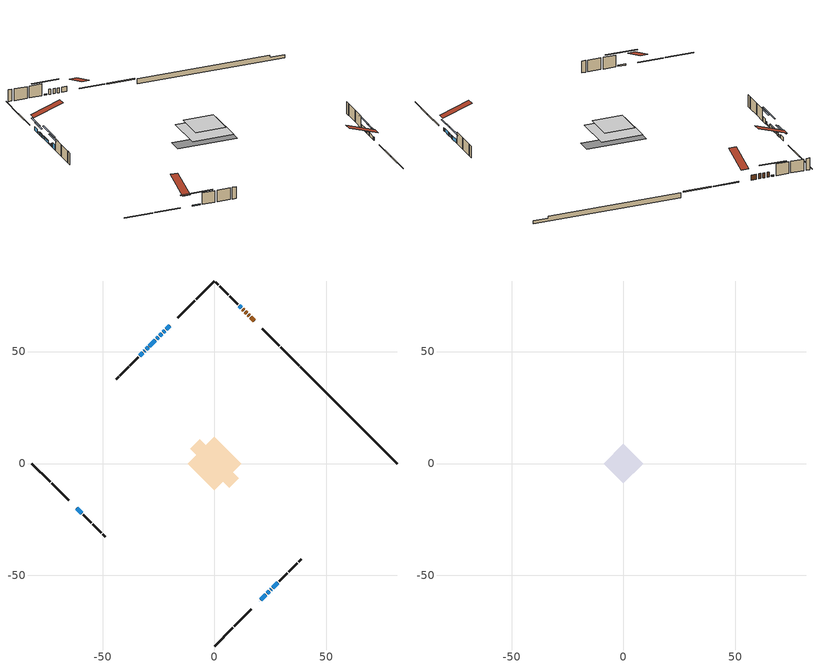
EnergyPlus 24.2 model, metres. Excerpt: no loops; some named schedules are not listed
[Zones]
conditioned space
 floor adiabatic (AdiabaticFloorConstruction): -12.01,0 0,12.01 12.01,0 0,-12.01 z3.05
 floor foundation (Slab1 construction): -10.78,6.59 -6.59,10.78 10.78,-6.59 6.59,-10.78 z-1.52
 wall outside (RimJoist1 construction): 0,-81.51 8.24,-73.27 / -81.51,0 -73.27,-8.24 / 0,81.51 -8.24,73.27 / 37.75,43.76 29.5,52.01 z0.61:0.91
 wall outside (RimJoist2 construction): 8.9,-72.61 16.34,-65.17 / -72.61,-8.9 -65.17,-16.34 / -8.9,72.61 -16.34,65.17 / 28.85,52.66 21.41,60.1 z0.61:0.91
 wall outside (AdiabaticWallConstruction 1): 17.84,63.67 16.25,65.26 / 15.6,65.91 15.02,66.49 / 14.37,67.14 13.79,67.72 / 13.14,68.37 12.56,68.95 z0.61:2.64
 wall outside (AdiabaticWallConstruction): 19.91,-61.6 20.07,-61.44 / 25.19,-56.32 25.45,-56.06 / -31.1,50.41 -31.4,50.11 z0.61:1.83; -19.91,61.6 -21.6,59.91 z0.61:2.08; -22.25,59.26 -22.94,58.57 z0.61:1.47; -23.59,57.92 -24.42,57.09 z0.61:1.78; -25.07,56.44 -25.9,55.61 z0.61:1.68; -26.56,54.95 -29.03,52.48 z0.61:1.81; 20.72,-60.79 22.95,-58.56 z0.61:1.96; 23.6,-57.91 24.54,-56.97 z0.61:1.63; -61.6,-19.91 -59.34,-22.17 / 11.91,69.6 11.15,70.36 / -29.69,51.82 -30.45,51.06 z0.61:1.07; 26.1,-55.41 28.26,-53.25 z0.61:2.13; -32.05,49.46 -33.46,48.05 z0.61:2.59
 wall outside (Wall1 construction): 28.92,-52.59 32.55,-48.96 / -58.68,-22.83 -55.05,-26.47 / -34.11,47.4 -37.75,43.76 / 10.5,71.02 6.86,74.65 z0.61:5.49
 wall outside (Wall2 construction): 33.21,-48.3 37.02,-44.49 / -54.39,-27.12 -50.58,-30.93 / -38.41,43.1 -42.22,39.3 / 6.2,75.31 2.39,79.12 z0.61:5.49
 wall outside (Wall3 construction): 37.68,-43.83 38.75,-42.76 / -49.92,-31.59 -48.84,-32.67 / -42.87,38.64 -43.95,37.56 / 1.74,79.78 0.66,80.85 z0.61:5.49
 wall foundation (FoundationWall1 construction): 38.41,43.11,-1.52 38.41,43.11,0.61 77.2,4.31,0.61 77.2,4.31,-0.33 81.51,0,-0.33 81.51,0,-1.52
 window (WindowConstruction 9): 19.91,-61.6 20.07,-61.45 z0.61:1.83
 window (WindowConstruction 2): -19.91,61.6 -21.6,59.92 z0.61:2.08
 window (WindowConstruction 3): -22.25,59.26 -22.94,58.58 z0.61:1.47
 window (WindowConstruction 4): -23.59,57.92 -24.42,57.09 z0.61:1.78
 window (WindowConstruction 5): -25.08,56.44 -25.9,55.61 z0.61:1.68
 window (WindowConstruction 6): -26.56,54.95 -29.03,52.48 z0.61:1.8
 window (WindowConstruction 7): 20.72,-60.79 22.95,-58.57 z0.61:1.96
 window (WindowConstruction 8): 23.6,-57.91 24.54,-56.97 z0.61:1.62
 window (WindowConstruction 12): -61.6,-19.91 -59.34,-22.17 z0.61:1.07
 window (WindowConstruction 13): 11.91,69.6 11.15,70.36 z0.61:1.07
 window (WindowConstruction 14): -29.69,51.82 -30.45,51.07 z0.61:1.07
 window (WindowConstruction 10): 25.19,-56.32 25.45,-56.06 z0.61:1.83
 window (WindowConstruction 11): -31.1,50.41 -31.4,50.11 z0.61:1.83
 window (WindowConstruction): 26.1,-55.41 28.26,-53.25 z0.61:2.13
 window (WindowConstruction 1): -32.05,49.46 -33.46,48.06 z0.61:2.59
 door (Door): 17.84,63.67 16.25,65.26 z0.61:2.64
 door (Door 1): 15.6,65.92 15.02,66.49 z0.61:2.64
 door (Door 2): 14.37,67.15 13.79,67.72 z0.61:2.64
 door (Door 3): 13.14,68.37 12.56,68.95 z0.61:2.64
 ceiling adiabatic (AdiabaticFloorConstruction): 0,-12.01 12.01,0 0,12.01 -12.01,0 z3.05
attic - vented
 floor to conditioned space (Floor1 construction Reversed): -8.8,0 0,8.8 8.8,0 0,-8.8 z5.49
 roof outside (Roof1 construction): 19.25,-62.26,5.49 10.68,-53.69,9.53 8.42,-55.95,9.53 16.99,-64.52,5.49; -62.26,-19.25,5.49 -53.69,-10.68,9.53 -55.95,-8.42,9.53 -64.52,-16.99,5.49; -19.25,62.26,5.49 -10.68,53.69,9.53 -8.42,55.95,9.53 -16.99,64.52,5.49; 18.5,63.01,5.49 9.93,54.45,9.53 12.19,52.19,9.53 20.75,60.76,5.49
shading: -23.46,58.05 -18.04,63.47 -18.33,63.76 -23.75,58.34 z4.72; -24.8,56.71 -20.39,61.12 -20.68,61.42 -25.09,57 z4.11; -24.56,56.95 -23.45,58.06 -23.74,58.35 -24.85,57.24 z1.98; -26.04,55.47 -24.93,56.58 -25.22,56.87 -26.33,55.76 z1.88; -29.18,52.34 -26.42,55.1 -26.71,55.39 -29.47,52.63 z2.01; 24.81,-56.7 18.86,-62.66 19.15,-62.95 25.1,-56.99 z4.6; 24.68,-56.83 23.46,-58.05 23.75,-58.34 24.97,-57.12 z1.83; -55.75,-25.76 -65.2,-16.32 -65.49,-16.61 -56.04,-26.06 z6.15; 7.56,73.95 15.5,66.01 15.79,66.3 7.85,74.24 z6.15; -34.04,47.47 -26.1,55.41 -26.39,55.7 -34.33,47.76 z6.15; 30.13,-51.39 24.24,-57.27 24.53,-57.56 30.42,-51.68 z4.77; -35.32,46.19 -30.19,51.32 -30.48,51.61 -35.61,46.48 z5.23
[Building]
Building 1: Terrain=Suburbs
[Site:Location]
Erieau AUT_ON: Latitude {deg}=42.25; Longitude {deg}=-81.9; Time Zone {hr}=-5; Elevation {m}=178; Keep Site Location Information=Yes
[Site:GroundTemperature:Shallow]
5.2292, 3.30147, 3.1471, 4.0619, 7.73432, 11.3896, 14.5586, 16.5661, 16.7366, 15.1039, 12.0157, 8.47254
[Site:WaterMainsTemperature]
Calculation Method=Schedule; Temperature Schedule=mains temperature schedule
[Material] Roughness=Rough; Thermal Absorptance=0.9
Name | Thickness {m} | Conductivity {W/m-K} | Density {kg/m3} | Specific Heat {J/kg-K} | Solar Absorptance | Visible Absorptance
asphalt or fiberglass shingles | 0.00635 | 0.162714 | 1121.4 | 1465.45 | 0.4 | 0.4
ceiling loosefill ins | 0.169333 | 0.0480833 | 16.02 | 1046.75 | 0.7 | 0.7
ceiling stud and cavity | 0.1397 | 0.177091 | 65.682 | 1177.47 | 0.7 | 0.7
concrete 4.0 in. | 0.1016 | 1.803125 | 2242.8 | 837.4 | 0.7 | 0.7
concrete 8.0 in. | 0.2032 | 1.803125 | 2242.8 | 837.4 | 0.7 | 0.7
door material | 0.04445 | 0.053851 | 512.64 | 1214.23 | 0.7 | 0.7
door material 1 | 0.04445 | 0.188738 | 512.64 | 1214.23 | 0.7 | 0.7
door material 2 | 0.04445 | 0.0639163 | 512.64 | 1214.23 | 0.7 | 0.7
exterior vertical ins | 0.0192019 | 0.029427 | 32.04 | 1214.23 | 0.7 | 0.7
floor covering | 0.0127 | 0.0433444 | 54.468 | 1339.84 | 0.6 | 0.6
floor rigid ins; wall rigid ins 1 | 0.512978 | 0.029427 | 32.04 | 1214.23 | 0.7 | 0.7
floor stud and cavity | 0.1397 | 1.75129 | 37.0049 | 1207.88 | 0.7 | 0.7
furniture material conditioned space 1 | 0.1524 | 0.115458 | 640.8 | 1214.23 | 0.6 | 0.6
gypsum board | 0.0127 | 0.160291 | 801 | 837.4 | 0.6 | 0.6
gypsum board 1 | 0.0127 | 0.160291 | 801 | 837.4 | 0.7 | 0.7
osb sheathing 0.5 in. | 0.0127 | 0.115458 | 512.64 | 1214.23 | 0.7 | 0.7
osb sheathing 0.75 in. | 0.01905 | 0.115458 | 512.64 | 1214.23 | 0.7 | 0.7
osb sheathing 2.0 in. | 0.0508 | 0.115458 | 512.64 | 1214.23 | 0.7 | 0.7
rim joist rigid ins; wall rigid ins | 0.051816 | 0.029427 | 32.04 | 1214.23 | 0.7 | 0.7
rim joist stud and cavity | 0.0508 | 0.0451784 | 125.044 | 1163.47 | 0.6 | 0.6
rim joist stud and cavity 1 | 0.0508 | 0.0395433 | 125.044 | 1163.47 | 0.6 | 0.6
wall stud and cavity | 0.1397 | 0.152575 | 139.0536 | 1170.24 | 0.7 | 0.7
wall stud and cavity 1 | 0.1397 | 0.153164 | 139.0536 | 1170.24 | 0.7 | 0.7
wall stud and cavity 2 | 0.1397 | 0.326506 | 139.0536 | 1170.24 | 0.7 | 0.7
wall stud and cavity 3 | 0.0889 | 0.380278 | 52.3479 | 1209.89 | 0.7 | 0.7
wall stud and cavity 4 | 0.0889 | 0.391764 | 83.0341 | 1211.67 | 0.7 | 0.7
wood siding | 0.0254 | 0.102417 | 544.68 | 1172.36 | 0.4 | 0.4
wood siding 1; wood siding 2; wood siding 3 | 0.0254 | 0.102417 | 544.68 | 1172.36 | 0.7 | 0.7
[WindowMaterial:SimpleGlazingSystem]
Name | U-Factor {W/m2-K} | Solar Heat Gain Coefficient
WindowMaterial | 2.319463 | 0.53
WindowMaterial 1 | 3.03319 | 0.61
WindowMaterial 10 | 2.628914 | 0.47
WindowMaterial 11 | 3.10246 | 0.6
WindowMaterial 12 | 3.10814 | 0.47
WindowMaterial 2 | 2.13322 | 0.61
WindowMaterial 3 | 2.35523 | 0.52
WindowMaterial 4 | 2.26155 | 0.56
WindowMaterial 5 | 2.27858 | 0.55
WindowMaterial 6 | 2.25814 | 0.56
WindowMaterial 7 | 2.32571 | 0.53
WindowMaterial 8 | 2.26893 | 0.55
WindowMaterial 9 | 2.77768 | 0.32
[Construction]
AdiabaticFloorConstruction: floor stud and cavity, floor rigid ins, osb sheathing 0.75 in., floor covering
AdiabaticWallConstruction: wood siding 2, wall rigid ins 1, wall stud and cavity 3, gypsum board
AdiabaticWallConstruction 1: wood siding 3, wall rigid ins 1, wall stud and cavity 3, gypsum board
Door: door material
Door 1; Door 2: door material 1
Door 3: door material 2
Floor1 construction Reversed: gypsum board, ceiling stud and cavity, ceiling loosefill ins
FoundationWall1 construction: concrete 8.0 in., gypsum board 1
furniture construction conditioned space 1: furniture material conditioned space 1
PartitionWallConstruction: gypsum board, wall stud and cavity 4, gypsum board
RimJoist1 construction: wood siding 1, osb sheathing 2.0 in., rim joist stud and cavity
RimJoist2 construction: wood siding 1, rim joist rigid ins, osb sheathing 2.0 in., rim joist stud and cavity 1
Roof1 construction: asphalt or fiberglass shingles
Slab1 construction: concrete 4.0 in.
Wall1 construction: wood siding, wall rigid ins, osb sheathing 0.5 in., wall stud and cavity, gypsum board
Wall2 construction: wood siding, wall rigid ins, osb sheathing 0.5 in., wall stud and cavity 1, gypsum board
Wall3 construction: wood siding, wall rigid ins, osb sheathing 0.5 in., wall stud and cavity 2, gypsum board
WindowConstruction: WindowMaterial
WindowConstruction 1: WindowMaterial 1
WindowConstruction 10: WindowMaterial 10
WindowConstruction 11: WindowMaterial 11
WindowConstruction 12; WindowConstruction 13; WindowConstruction 14: WindowMaterial 12
WindowConstruction 2: WindowMaterial 2
WindowConstruction 3: WindowMaterial 3
WindowConstruction 4: WindowMaterial 4
WindowConstruction 5: WindowMaterial 5
WindowConstruction 6: WindowMaterial 6
WindowConstruction 7: WindowMaterial 7
WindowConstruction 8: WindowMaterial 8
WindowConstruction 9: WindowMaterial 9
[Zone] Multiplier=1; Part of Total Floor Area=Yes
Name | Volume {m3}
attic - vented | 101.489
conditioned space | 1101.3
[Space]
Name | Zone | Volume {m3}
attic - vented 1 | attic - vented | 101.489
conditioned space 1 | conditioned space | 1101.3
[ZoneInfiltration:EffectiveLeakageArea]
infil attic - vented 1: Zone or Space=attic - vented 1; Schedule=Always On Discrete; Effective Air Leakage Area {cm2}=7429.44; Stack Coefficient=0.00028088; Wind Coefficient=1.13235e-05
[ZoneMixing]
whole house fan mix: Zone or Space=attic - vented; Schedule=Always On Continuous; Design Flow Rate Calculation Method=Flow/Zone; Design Flow Rate {m3/s}=0; Source Zone or Space=conditioned space
[SurfaceProperty:ExposedFoundationPerimeter]
Slab1: Exposed Perimeter Calculation Method=TotalExposedPerimeter; Total Exposed Perimeter {m}=60.961
[InternalMass] Zone or ZoneList=conditioned space; Space or SpaceList=conditioned space 1
Name | Construction | Surface Area {m2}
furniture mass conditioned space 1 | furniture construction conditioned space 1 | 173.52
partition wall mass | PartitionWallConstruction | 433.8
[Lights]
interior lighting: Zone or ZoneList or Space or SpaceList=conditioned space 1; Schedule=interior lighting schedule; Design Level Calculation Method=LightingLevel; Lighting Level {W}=343.2; Return Air Fraction=0; Fraction Radiant=0.6; Fraction Visible=0.2; Fraction Replaceable=1
[People]
occupants: Zone or ZoneList or Space or SpaceList=conditioned space 1; Number of People Schedule=occupants schedule; Number of People Calculation Method=People; Number of People=3; Fraction Radiant=0.314171; Sensible Heat Fraction=0.56303; Activity Level Schedule=occupants activity schedule; Carbon Dioxide Generation Rate {m3/s-W}=0; Enable ASHRAE 55 Comfort Warnings=No; Mean Radiant Temperature Calculation Type=EnclosureAveraged
[ElectricEquipment] Zone or ZoneList or Space or SpaceList=conditioned space 1; Design Level Calculation Method=EquipmentLevel
Name | Schedule | Design Level {W} | Fraction Latent | Fraction Radiant | Fraction Lost
clothes dryer | clothes dryer schedule | 140.772 | 0.015 | 0.081 | 0.85
clothes washer | clothes washer schedule | 32.1985 | 0.03 | 0.162 | 0.7
cooking range | cooking range schedule | 215.147 | 0.08 | 0.432 | 0.2
dishwasher | dishwasher schedule | 66.8632 | 0.3 | 0.18 | 0.4
fridge | fridge schedule | 72.9452 | 0 | 0.6 | 0
mech vent house fan | mech vent house fan schedule | 8.965 | 0 | 0 | 1
mech vent house fan cfis | mech vent house fan cfis schedule | 0 | 0 | 0 | 0
misc plug loads | misc plug loads schedule | 494.7 | 0.045 | 0.513 | 0.1
whole house fan | Always On Discrete | 0 | 0 | 0 | 1
[OtherEquipment] Zone or ZoneList or Space or SpaceList=conditioned space 1; Design Level Calculation Method=EquipmentLevel
Name | Fuel Type | Schedule | Design Level {W} | Fraction Latent | Fraction Radiant | Fraction Lost
clothes dryer 1 | Electricity | clothes dryer schedule | 0 | 0.015 | 0.081 | 0.85
cooking range 1 | Electricity | cooking range schedule | 0 | 0.08 | 0.432 | 0.2
general water use latent | None | general water use schedule | 62.594 | 1 | 0 | 0
general water use sensible | None | general water use schedule | -61.6891 | 0 | 0.6 | 0
mech vent house fan latent load | None | Always On Discrete | 0 | 1 | 0 | 0
mech vent house fan sensible load | None | Always On Discrete | 0 | 0 | 0 | 0
water heater energy adjustment1 | NaturalGas | Always On Discrete | 0.01 | 0 | 0 | 1
[ZoneInfiltration:DesignFlowRate] Zone or ZoneList or Space or SpaceList=conditioned space 1; Schedule=Always On Discrete; Design Flow Rate Calculation Method=Flow/Zone; Design Flow Rate {m3/s}=0
infil flow; natural vent flow; whole house fan flow
[Foundation:Kiva]
Foundation Kiva 1: Initial Indoor Air Temperature {C}=18; Wall Height Above Grade {m}=0.609996; Wall Depth Below Slab {m}=0.2032; Custom Block Material Name 1=exterior vertical ins; Custom Block Depth 1 {m}=2.13; Custom Block X Position 1 {m}=0.2159; Custom Block Z Position 1 {m}=0
[Foundation:Kiva:Settings]
Soil Conductivity {W/m-K}=0.849921; Soil Density {kg/m3}=1842.3; Soil Specific Heat {J/kg-K}=418.7; Ground Solar Absorptivity=0.9; Ground Thermal Absorptivity=0.9; Ground Surface Roughness {m}=0.03; Far-Field Width {m}=40; Deep-Ground Boundary Condition=ZeroFlux; Deep-Ground Depth {m}=40; Minimum Cell Dimension {m}=0.2; Maximum Cell Growth Coefficient=3; Simulation Timestep=Timestep
[Exterior:Lights]
exterior lighting: Schedule=exterior lighting schedule; Design Level {W}=75.6
[Schedule:Constant]
Name | Hourly Value
Always On Continuous; mech vent house fan schedule; mech vent house fan cfis schedule; Always On Discrete | 1
occupants activity schedule | 117.228
fridge schedule | 0
[Schedule:Week:Daily]
interior lighting schedule Week Rule - Jan1-Jan27: interior lighting schedule day, interior lighting schedule day, interior lighting schedule day, interior lighting schedule day, interior lighting schedule day, interior lighting schedule day, interior lighting schedule day, interior lighting schedule default day, interior lighting schedule default day, interior lighting schedule default day, interior lighting schedule default day, interior lighting schedule default day
interior lighting schedule Week Rule - Jan28-Feb3: interior lighting schedule day, interior lighting schedule day, interior lighting schedule day, interior lighting schedule day, interior lighting schedule day 1, interior lighting schedule day 1, interior lighting schedule day 1, interior lighting schedule default day, interior lighting schedule default day, interior lighting schedule default day, interior lighting schedule default day, interior lighting schedule default day
interior lighting schedule Week Rule - Feb4-Feb24: interior lighting schedule day 1, interior lighting schedule day 1, interior lighting schedule day 1, interior lighting schedule day 1, interior lighting schedule day 1, interior lighting schedule day 1, interior lighting schedule day 1, interior lighting schedule default day, interior lighting schedule default day, interior lighting schedule default day, interior lighting schedule default day, interior lighting schedule default day
interior lighting schedule Week Rule - Feb25-Mar3: interior lighting schedule day 1, interior lighting schedule day 1, interior lighting schedule day 1, interior lighting schedule day 1, interior lighting schedule day 2, interior lighting schedule day 2, interior lighting schedule day 2, interior lighting schedule default day, interior lighting schedule default day, interior lighting schedule default day, interior lighting schedule default day, interior lighting schedule default day
interior lighting schedule Week Rule - Mar4-Mar31: interior lighting schedule day 2, interior lighting schedule day 2, interior lighting schedule day 2, interior lighting schedule day 2, interior lighting schedule day 2, interior lighting schedule day 2, interior lighting schedule day 2, interior lighting schedule default day, interior lighting schedule default day, interior lighting schedule default day, interior lighting schedule default day, interior lighting schedule default day
interior lighting schedule Week Rule - Apr1-Apr28: interior lighting schedule day 3, interior lighting schedule day 3, interior lighting schedule day 3, interior lighting schedule day 3, interior lighting schedule day 3, interior lighting schedule day 3, interior lighting schedule day 3, interior lighting schedule default day, interior lighting schedule default day, interior lighting schedule default day, interior lighting schedule default day, interior lighting schedule default day
interior lighting schedule Week Rule - Apr29-May5: interior lighting schedule day 3, interior lighting schedule day 3, interior lighting schedule day 4, interior lighting schedule day 4, interior lighting schedule day 4, interior lighting schedule day 4, interior lighting schedule day 4, interior lighting schedule default day, interior lighting schedule default day, interior lighting schedule default day, interior lighting schedule default day, interior lighting schedule default day
interior lighting schedule Week Rule - May6-May26: interior lighting schedule day 4, interior lighting schedule day 4, interior lighting schedule day 4, interior lighting schedule day 4, interior lighting schedule day 4, interior lighting schedule day 4, interior lighting schedule day 4, interior lighting schedule default day, interior lighting schedule default day, interior lighting schedule default day, interior lighting schedule default day, interior lighting schedule default day
interior lighting schedule Week Rule - May27-Jun2: interior lighting schedule day 4, interior lighting schedule day 4, interior lighting schedule day 4, interior lighting schedule day 4, interior lighting schedule day 4, interior lighting schedule day 5, interior lighting schedule day 5, interior lighting schedule default day, interior lighting schedule default day, interior lighting schedule default day, interior lighting schedule default day, interior lighting schedule default day
interior lighting schedule Week Rule - Jun3-Jun30: interior lighting schedule day 5, interior lighting schedule day 5, interior lighting schedule day 5, interior lighting schedule day 5, interior lighting schedule day 5, interior lighting schedule day 5, interior lighting schedule day 5, interior lighting schedule default day, interior lighting schedule default day, interior lighting schedule default day, interior lighting schedule default day, interior lighting schedule default day
interior lighting schedule Week Rule - Jul1-Jul28: interior lighting schedule day 6, interior lighting schedule day 6, interior lighting schedule day 6, interior lighting schedule day 6, interior lighting schedule day 6, interior lighting schedule day 6, interior lighting schedule day 6, interior lighting schedule default day, interior lighting schedule default day, interior lighting schedule default day, interior lighting schedule default day, interior lighting schedule default day
interior lighting schedule Week Rule - Jul29-Aug4: interior lighting schedule day 6, interior lighting schedule day 6, interior lighting schedule day 6, interior lighting schedule day 7, interior lighting schedule day 7, interior lighting schedule day 7, interior lighting schedule day 7, interior lighting schedule default day, interior lighting schedule default day, interior lighting schedule default day, interior lighting schedule default day, interior lighting schedule default day
interior lighting schedule Week Rule - Aug5-Aug25: interior lighting schedule day 7, interior lighting schedule day 7, interior lighting schedule day 7, interior lighting schedule day 7, interior lighting schedule day 7, interior lighting schedule day 7, interior lighting schedule day 7, interior lighting schedule default day, interior lighting schedule default day, interior lighting schedule default day, interior lighting schedule default day, interior lighting schedule default day
interior lighting schedule Week Rule - Aug26-Sep1: interior lighting schedule day 7, interior lighting schedule day 7, interior lighting schedule day 7, interior lighting schedule day 7, interior lighting schedule day 7, interior lighting schedule day 7, interior lighting schedule day 8, interior lighting schedule default day, interior lighting schedule default day, interior lighting schedule default day, interior lighting schedule default day, interior lighting schedule default day
interior lighting schedule Week Rule - Sep2-Sep29: interior lighting schedule day 8, interior lighting schedule day 8, interior lighting schedule day 8, interior lighting schedule day 8, interior lighting schedule day 8, interior lighting schedule day 8, interior lighting schedule day 8, interior lighting schedule default day, interior lighting schedule default day, interior lighting schedule default day, interior lighting schedule default day, interior lighting schedule default day
interior lighting schedule Week Rule - Sep30-Oct6: interior lighting schedule day 8, interior lighting schedule day 9, interior lighting schedule day 9, interior lighting schedule day 9, interior lighting schedule day 9, interior lighting schedule day 9, interior lighting schedule day 9, interior lighting schedule default day, interior lighting schedule default day, interior lighting schedule default day, interior lighting schedule default day, interior lighting schedule default day
interior lighting schedule Week Rule - Oct7-Oct27: interior lighting schedule day 9, interior lighting schedule day 9, interior lighting schedule day 9, interior lighting schedule day 9, interior lighting schedule day 9, interior lighting schedule day 9, interior lighting schedule day 9, interior lighting schedule default day, interior lighting schedule default day, interior lighting schedule default day, interior lighting schedule default day, interior lighting schedule default day
interior lighting schedule Week Rule - Oct28-Nov3: interior lighting schedule day 9, interior lighting schedule day 9, interior lighting schedule day 9, interior lighting schedule day 9, interior lighting schedule day 10, interior lighting schedule day 10, interior lighting schedule day 10, interior lighting schedule default day, interior lighting schedule default day, interior lighting schedule default day, interior lighting schedule default day, interior lighting schedule default day
interior lighting schedule Week Rule - Nov4-Nov24: interior lighting schedule day 10, interior lighting schedule day 10, interior lighting schedule day 10, interior lighting schedule day 10, interior lighting schedule day 10, interior lighting schedule day 10, interior lighting schedule day 10, interior lighting schedule default day, interior lighting schedule default day, interior lighting schedule default day, interior lighting schedule default day, interior lighting schedule default day
interior lighting schedule Week Rule - Nov25-Dec1: interior lighting schedule day 10, interior lighting schedule day 10, interior lighting schedule day 10, interior lighting schedule day 10, interior lighting schedule day 10, interior lighting schedule day 10, interior lighting schedule day 11, interior lighting schedule default day, interior lighting schedule default day, interior lighting schedule default day, interior lighting schedule default day, interior lighting schedule default day
interior lighting schedule Week Rule - Dec2-Dec31: interior lighting schedule day 11, interior lighting schedule day 11, interior lighting schedule day 11, interior lighting schedule day 11, interior lighting schedule day 11, interior lighting schedule day 11, interior lighting schedule day 11, interior lighting schedule default day, interior lighting schedule default day, interior lighting schedule default day, interior lighting schedule default day, interior lighting schedule default day
occupants schedule Week Rule - Jan1-Dec31: occupants schedule day, occupants schedule day, occupants schedule day, occupants schedule day, occupants schedule day, occupants schedule day, occupants schedule day, occupants schedule default day, occupants schedule default day, occupants schedule default day, occupants schedule default day, occupants schedule default day
clothes dryer schedule Week Rule - Jan1-Dec31: clothes dryer schedule day, clothes dryer schedule day, clothes dryer schedule day, clothes dryer schedule day, clothes dryer schedule day, clothes dryer schedule day, clothes dryer schedule day, clothes dryer schedule default day, clothes dryer schedule default day, clothes dryer schedule default day, clothes dryer schedule default day, clothes dryer schedule default day
clothes washer schedule Week Rule - Jan1-Dec31: clothes washer schedule day, clothes washer schedule day, clothes washer schedule day, clothes washer schedule day, clothes washer schedule day, clothes washer schedule day, clothes washer schedule day, clothes washer schedule default day, clothes washer schedule default day, clothes washer schedule default day, clothes washer schedule default day, clothes washer schedule default day
cooking range schedule Week Rule - Jan1-Dec31: cooking range schedule day, cooking range schedule day, cooking range schedule day, cooking range schedule day, cooking range schedule day, cooking range schedule day, cooking range schedule day, cooking range schedule default day, cooking range schedule default day, cooking range schedule default day, cooking range schedule default day, cooking range schedule default day
dishwasher schedule Week Rule - Jan1-Dec31: dishwasher schedule day, dishwasher schedule day, dishwasher schedule day, dishwasher schedule day, dishwasher schedule day, dishwasher schedule day, dishwasher schedule day, dishwasher schedule default day, dishwasher schedule default day, dishwasher schedule default day, dishwasher schedule default day, dishwasher schedule default day
misc plug loads schedule Week Rule - Jan1-Dec31: misc plug loads schedule day, misc plug loads schedule day, misc plug loads schedule day, misc plug loads schedule day, misc plug loads schedule day, misc plug loads schedule day, misc plug loads schedule day, misc plug loads schedule default day, misc plug loads schedule default day, misc plug loads schedule default day, misc plug loads schedule default day, misc plug loads schedule default day
general water use schedule Week Rule - Jan1-Dec31: general water use schedule day, general water use schedule day, general water use schedule day, general water use schedule day, general water use schedule day, general water use schedule day, general water use schedule day, general water use schedule default day, general water use schedule default day, general water use schedule default day, general water use schedule default day, general water use schedule default day
exterior lighting schedule Week Rule - Jan1-Jan27: exterior lighting schedule day, exterior lighting schedule day, exterior lighting schedule day, exterior lighting schedule day, exterior lighting schedule day, exterior lighting schedule day, exterior lighting schedule day, exterior lighting schedule default day, exterior lighting schedule default day, exterior lighting schedule default day, exterior lighting schedule default day, exterior lighting schedule default day
exterior lighting schedule Week Rule - Jan28-Feb3: exterior lighting schedule day, exterior lighting schedule day, exterior lighting schedule day, exterior lighting schedule day, exterior lighting schedule day 1, exterior lighting schedule day 1, exterior lighting schedule day 1, exterior lighting schedule default day, exterior lighting schedule default day, exterior lighting schedule default day, exterior lighting schedule default day, exterior lighting schedule default day
exterior lighting schedule Week Rule - Feb4-Feb24: exterior lighting schedule day 1, exterior lighting schedule day 1, exterior lighting schedule day 1, exterior lighting schedule day 1, exterior lighting schedule day 1, exterior lighting schedule day 1, exterior lighting schedule day 1, exterior lighting schedule default day, exterior lighting schedule default day, exterior lighting schedule default day, exterior lighting schedule default day, exterior lighting schedule default day
exterior lighting schedule Week Rule - Feb25-Mar3: exterior lighting schedule day 1, exterior lighting schedule day 1, exterior lighting schedule day 1, exterior lighting schedule day 1, exterior lighting schedule day 2, exterior lighting schedule day 2, exterior lighting schedule day 2, exterior lighting schedule default day, exterior lighting schedule default day, exterior lighting schedule default day, exterior lighting schedule default day, exterior lighting schedule default day
exterior lighting schedule Week Rule - Mar4-Mar31: exterior lighting schedule day 2, exterior lighting schedule day 2, exterior lighting schedule day 2, exterior lighting schedule day 2, exterior lighting schedule day 2, exterior lighting schedule day 2, exterior lighting schedule day 2, exterior lighting schedule default day, exterior lighting schedule default day, exterior lighting schedule default day, exterior lighting schedule default day, exterior lighting schedule default day
exterior lighting schedule Week Rule - Apr1-Apr28: exterior lighting schedule day 3, exterior lighting schedule day 3, exterior lighting schedule day 3, exterior lighting schedule day 3, exterior lighting schedule day 3, exterior lighting schedule day 3, exterior lighting schedule day 3, exterior lighting schedule default day, exterior lighting schedule default day, exterior lighting schedule default day, exterior lighting schedule default day, exterior lighting schedule default day
exterior lighting schedule Week Rule - Apr29-May5: exterior lighting schedule day 3, exterior lighting schedule day 3, exterior lighting schedule day 4, exterior lighting schedule day 4, exterior lighting schedule day 4, exterior lighting schedule day 4, exterior lighting schedule day 4, exterior lighting schedule default day, exterior lighting schedule default day, exterior lighting schedule default day, exterior lighting schedule default day, exterior lighting schedule default day
exterior lighting schedule Week Rule - May6-May26: exterior lighting schedule day 4, exterior lighting schedule day 4, exterior lighting schedule day 4, exterior lighting schedule day 4, exterior lighting schedule day 4, exterior lighting schedule day 4, exterior lighting schedule day 4, exterior lighting schedule default day, exterior lighting schedule default day, exterior lighting schedule default day, exterior lighting schedule default day, exterior lighting schedule default day
exterior lighting schedule Week Rule - May27-Jun2: exterior lighting schedule day 4, exterior lighting schedule day 4, exterior lighting schedule day 4, exterior lighting schedule day 4, exterior lighting schedule day 4, exterior lighting schedule day 5, exterior lighting schedule day 5, exterior lighting schedule default day, exterior lighting schedule default day, exterior lighting schedule default day, exterior lighting schedule default day, exterior lighting schedule default day
exterior lighting schedule Week Rule - Jun3-Jun30: exterior lighting schedule day 5, exterior lighting schedule day 5, exterior lighting schedule day 5, exterior lighting schedule day 5, exterior lighting schedule day 5, exterior lighting schedule day 5, exterior lighting schedule day 5, exterior lighting schedule default day, exterior lighting schedule default day, exterior lighting schedule default day, exterior lighting schedule default day, exterior lighting schedule default day
exterior lighting schedule Week Rule - Jul1-Jul28: exterior lighting schedule day 6, exterior lighting schedule day 6, exterior lighting schedule day 6, exterior lighting schedule day 6, exterior lighting schedule day 6, exterior lighting schedule day 6, exterior lighting schedule day 6, exterior lighting schedule default day, exterior lighting schedule default day, exterior lighting schedule default day, exterior lighting schedule default day, exterior lighting schedule default day
exterior lighting schedule Week Rule - Jul29-Aug4: exterior lighting schedule day 6, exterior lighting schedule day 6, exterior lighting schedule day 6, exterior lighting schedule day 7, exterior lighting schedule day 7, exterior lighting schedule day 7, exterior lighting schedule day 7, exterior lighting schedule default day, exterior lighting schedule default day, exterior lighting schedule default day, exterior lighting schedule default day, exterior lighting schedule default day
exterior lighting schedule Week Rule - Aug5-Aug25: exterior lighting schedule day 7, exterior lighting schedule day 7, exterior lighting schedule day 7, exterior lighting schedule day 7, exterior lighting schedule day 7, exterior lighting schedule day 7, exterior lighting schedule day 7, exterior lighting schedule default day, exterior lighting schedule default day, exterior lighting schedule default day, exterior lighting schedule default day, exterior lighting schedule default day
exterior lighting schedule Week Rule - Aug26-Sep1: exterior lighting schedule day 7, exterior lighting schedule day 7, exterior lighting schedule day 7, exterior lighting schedule day 7, exterior lighting schedule day 7, exterior lighting schedule day 7, exterior lighting schedule day 8, exterior lighting schedule default day, exterior lighting schedule default day, exterior lighting schedule default day, exterior lighting schedule default day, exterior lighting schedule default day
exterior lighting schedule Week Rule - Sep2-Sep29: exterior lighting schedule day 8, exterior lighting schedule day 8, exterior lighting schedule day 8, exterior lighting schedule day 8, exterior lighting schedule day 8, exterior lighting schedule day 8, exterior lighting schedule day 8, exterior lighting schedule default day, exterior lighting schedule default day, exterior lighting schedule default day, exterior lighting schedule default day, exterior lighting schedule default day
exterior lighting schedule Week Rule - Sep30-Oct6: exterior lighting schedule day 8, exterior lighting schedule day 9, exterior lighting schedule day 9, exterior lighting schedule day 9, exterior lighting schedule day 9, exterior lighting schedule day 9, exterior lighting schedule day 9, exterior lighting schedule default day, exterior lighting schedule default day, exterior lighting schedule default day, exterior lighting schedule default day, exterior lighting schedule default day
[Schedule:Year]
interior lighting schedule: interior lighting schedule Week Rule - Jan1-Jan27, 1, 1, 1, 27, interior lighting schedule Week Rule - Jan28-Feb3, 1, 28, 2, 3, interior lighting schedule Week Rule - Feb4-Feb24, 2, 4, 2, 24, interior lighting schedule Week Rule - Feb25-Mar3, 2, 25, 3, 3, interior lighting schedule Week Rule - Mar4-Mar31, 3, 4, 3, 31, interior lighting schedule Week Rule - Apr1-Apr28, 4, 1, 4, 28, interior lighting schedule Week Rule - Apr29-May5, 4, 29, 5, 5, interior lighting schedule Week Rule - May6-May26, 5, 6, 5, 26, interior lighting schedule Week Rule - May27-Jun2, 5, 27, 6, 2, interior lighting schedule Week Rule - Jun3-Jun30, 6, 3, 6, 30, interior lighting schedule Week Rule - Jul1-Jul28, 7, 1, 7, 28, interior lighting schedule Week Rule - Jul29-Aug4, 7, 29, 8, 4, interior lighting schedule Week Rule - Aug5-Aug25, 8, 5, 8, 25, interior lighting schedule Week Rule - Aug26-Sep1, 8, 26, 9, 1, interior lighting schedule Week Rule - Sep2-Sep29, 9, 2, 9, 29, interior lighting schedule Week Rule - Sep30-Oct6, 9, 30, 10, 6, interior lighting schedule Week Rule - Oct7-Oct27, 10, 7, 10, 27, interior lighting schedule Week Rule - Oct28-Nov3, 10, 28, 11, 3, interior lighting schedule Week Rule - Nov4-Nov24, 11, 4, 11, 24, interior lighting schedule Week Rule - Nov25-Dec1, 11, 25, 12, 1, interior lighting schedule Week Rule - Dec2-Dec31, 12, 2, 12, 31
occupants schedule: occupants schedule Week Rule - Jan1-Dec31, 1, 1, 12, 31
clothes dryer schedule: clothes dryer schedule Week Rule - Jan1-Dec31, 1, 1, 12, 31
clothes washer schedule: clothes washer schedule Week Rule - Jan1-Dec31, 1, 1, 12, 31
cooking range schedule: cooking range schedule Week Rule - Jan1-Dec31, 1, 1, 12, 31
dishwasher schedule: dishwasher schedule Week Rule - Jan1-Dec31, 1, 1, 12, 31
misc plug loads schedule: misc plug loads schedule Week Rule - Jan1-Dec31, 1, 1, 12, 31
general water use schedule: general water use schedule Week Rule - Jan1-Dec31, 1, 1, 12, 31
exterior lighting schedule: exterior lighting schedule Week Rule - Jan1-Jan27, 1, 1, 1, 27, exterior lighting schedule Week Rule - Jan28-Feb3, 1, 28, 2, 3, exterior lighting schedule Week Rule - Feb4-Feb24, 2, 4, 2, 24, exterior lighting schedule Week Rule - Feb25-Mar3, 2, 25, 3, 3, exterior lighting schedule Week Rule - Mar4-Mar31, 3, 4, 3, 31, exterior lighting schedule Week Rule - Apr1-Apr28, 4, 1, 4, 28, exterior lighting schedule Week Rule - Apr29-May5, 4, 29, 5, 5, exterior lighting schedule Week Rule - May6-May26, 5, 6, 5, 26, exterior lighting schedule Week Rule - May27-Jun2, 5, 27, 6, 2, exterior lighting schedule Week Rule - Jun3-Jun30, 6, 3, 6, 30, exterior lighting schedule Week Rule - Jul1-Jul28, 7, 1, 7, 28, exterior lighting schedule Week Rule - Jul29-Aug4, 7, 29, 8, 4, exterior lighting schedule Week Rule - Aug5-Aug25, 8, 5, 8, 25, exterior lighting schedule Week Rule - Aug26-Sep1, 8, 26, 9, 1, exterior lighting schedule Week Rule - Sep2-Sep29, 9, 2, 9, 29, exterior lighting schedule Week Rule - Sep30-Oct6, 9, 30, 10, 6, exterior lighting schedule Week Rule - Oct7-Oct27, 10, 7, 10, 27, exterior lighting schedule Week Rule - Oct28-Nov3, 10, 28, 11, 3, exterior lighting schedule Week Rule - Nov4-Nov24, 11, 4, 11, 24, exterior lighting schedule Week Rule - Nov25-Dec1, 11, 25, 12, 1, exterior lighting schedule Week Rule - Dec2-Dec31, 12, 2, 12, 31
[Schedule:Compact]
mains temperature schedule: Through: 01/01, For: AllDays, Until: 24:00, 8.89333, Through: 01/02, For: AllDays, Until: 24:00, 8.82722, Through: 01/03, For: AllDays, Until: 24:00, 8.76167, Through: 01/04, For: AllDays, Until: 24:00, 8.69778, Through: 01/05, For: AllDays, Until: 24:00, 8.635, Through: 01/06, For: AllDays, Until: 24:00, 8.57333, Through: 01/07, For: AllDays, Until: 24:00, 8.51333, Through: 01/08, For: AllDays, Until: 24:00, 8.455, Through: 01/09, For: AllDays, Until: 24:00, 8.39778, Through: 01/10, For: AllDays, Until: 24:00, 8.34167, Through: 01/11, For: AllDays, Until: 24:00, 8.28722, Through: 01/12, For: AllDays, Until: 24:00, 8.23444, Through: 01/13, For: AllDays, Until: 24:00, 8.18278, Through: 01/14, For: AllDays, Until: 24:00, 8.13222, Through: 01/15, For: AllDays, Until: 24:00, 8.08389, Through: 01/16, For: AllDays, Until: 24:00, 8.03667, Through: 01/17, For: AllDays, Until: 24:00, 7.99111, Through: 01/18, For: AllDays, Until: 24:00, 7.94667, Through: 01/19, For: AllDays, Until: 24:00, 7.90389, Through: 01/20, For: AllDays, Until: 24:00, 7.86278, Through: 01/21, For: AllDays, Until: 24:00, 7.82333, Through: 01/22, For: AllDays, Until: 24:00, 7.78556, Through: 01/23, For: AllDays, Until: 24:00, 7.74889, Through: 01/24, For: AllDays, Until: 24:00, 7.71444, Through: 01/25, For: AllDays, Until: 24:00, 7.68111, Through: 01/26, For: AllDays, Until: 24:00, 7.64944, Through: 01/27, For: AllDays, Until: 24:00, 7.61944, Through: 01/28, For: AllDays, Until: 24:00, 7.59111, Through: 01/29, For: AllDays, Until: 24:00, 7.56444, Through: 01/30, For: AllDays, Until: 24:00, 7.53944, Through: 01/31, For: AllDays, Until: 24:00, 7.51611, Through: 02/01, For: AllDays, Until: 24:00, 7.49444, Through: 02/02, For: AllDays, Until: 24:00, 7.47389, Through: 02/03, For: AllDays, Until: 24:00, 7.45556, Through: 02/04, For: AllDays, Until: 24:00, 7.43889, Through: 02/05, For: AllDays, Until: 24:00, 7.42389, Through: 02/06, For: AllDays, Until: 24:00, 7.41056, Through: 02/07, For: AllDays, Until: 24:00, 7.39889, Through: 02/08, For: AllDays, Until: 24:00, 7.38833, Through: 02/09, For: AllDays, Until: 24:00, 7.38, Through: 02/10, For: AllDays, Until: 24:00, 7.37389, Through: 02/11, For: AllDays, Until: 24:00, 7.36889, Through: 02/12, For: AllDays, Until: 24:00, 7.36556, Through: 02/13, For: AllDays, Until: 24:00, 7.36389, Through: 02/14, For: AllDays, Until: 24:00, 7.36389, Through: 02/15, For: AllDays, Until: 24:00, 7.36611, Through: 02/16, For: AllDays, Until: 24:00, 7.36944, Through: 02/17, For: AllDays, Until: 24:00, 7.375, Through: 02/18, For: AllDays, Until: 24:00, 7.38167, Through: 02/19, For: AllDays, Until: 24:00, 7.39056, Through: 02/20, For: AllDays, Until: 24:00, 7.40056, Through: 02/21, For: AllDays, Until: 24:00, 7.41278, Through: 02/22, For: AllDays, Until: 24:00, 7.42667, Through: 02/23, For: AllDays, Until: 24:00, 7.44222, Through: 02/24, For: AllDays, Until: 24:00, 7.45889, Through: 02/25, For: AllDays, Until: 24:00, 7.47778, Through: 02/26, For: AllDays, Until: 24:00, 7.49833, Through: 02/27, For: AllDays, Until: 24:00, 7.52056, Through: 02/28, For: AllDays, Until: 24:00, 7.54444, Through: 03/01, For: AllDays, Until: 24:00, 7.56944, Through: 03/02, For: AllDays, Until: 24:00, 7.59667, Through: 03/03, For: AllDays, Until: 24:00, 7.62556, Through: 03/04, For: AllDays, Until: 24:00, 7.65556, Through: 03/05, For: AllDays, Until: 24:00, 7.68778, Through: 03/06, For: AllDays, Until: 24:00, 7.72111, Through: 03/07, For: AllDays, Until: 24:00, 7.75611, Through: 03/08, For: AllDays, Until: 24:00, 7.79278, Through: 03/09, For: AllDays, Until: 24:00, 7.83111, Through: 03/10, For: AllDays, Until: 24:00, 7.87111, Through: 03/11, For: AllDays, Until: 24:00, 7.91222, Through: 03/12, For: AllDays, Until: 24:00, 7.95556, Through: 03/13, For: AllDays, Until: 24:00, 8, Through: 03/14, For: AllDays, Until: 24:00, 8.04556, Through: 03/15, For: AllDays, Until: 24:00, 8.09333, Through: 03/16, For: AllDays, Until: 24:00, 8.14222, Through: 03/17, For: AllDays, Until: 24:00, 8.19278, Through: 03/18, For: AllDays, Until: 24:00, 8.24444, Through: 03/19, For: AllDays, Until: 24:00, 8.29778, Through: 03/20, For: AllDays, Until: 24:00, 8.35278, Through: 03/21, For: AllDays, Until: 24:00, 8.40889, Through: 03/22, For: AllDays, Until: 24:00, 8.46611, Through: 03/23, For: AllDays, Until: 24:00, 8.52556, Through: 03/24, For: AllDays, Until: 24:00, 8.58556, Through: 03/25, For: AllDays, Until: 24:00, 8.64722, Through: 03/26, For: AllDays, Until: 24:00, 8.71, Through: 03/27, For: AllDays, Until: 24:00, 8.77444, Through: 03/28, For: AllDays, Until: 24:00, 8.84, Through: 03/29, For: AllDays, Until: 24:00, 8.90667, Through: 03/30, For: AllDays, Until: 24:00, 8.975, Through: 03/31, For: AllDays, Until: 24:00, 9.04389, Through: 04/01, For: AllDays, Until: 24:00, 9.11444, Through: 04/02, For: AllDays, Until: 24:00, 9.18611, Through: 04/03, For: AllDays, Until: 24:00, 9.25889, Through: 04/04, For: AllDays, Until: 24:00, 9.33278, Through: 04/05, For: AllDays, Until: 24:00, 9.40833, Through: 04/06, For: AllDays, Until: 24:00, 9.48444, Through: 04/07, For: AllDays, Until: 24:00, 9.56167, Through: 04/08, For: AllDays, Until: 24:00, 9.64, Through: 04/09, For: AllDays, Until: 24:00, 9.71889, Through: 04/10, For: AllDays, Until: 24:00, 9.79944, Through: 04/11, For: AllDays, Until: 24:00, 9.88056, Through: 04/12, For: AllDays, Until: 24:00, 9.96333, Through: 04/13, For: AllDays, Until: 24:00, 10.0461, Through: 04/14, For: AllDays, Until: 24:00, 10.1306, Through: 04/15, For: AllDays, Until: 24:00, 10.2156, Through: 04/16, For: AllDays, Until: 24:00, 10.3011, Through: 04/17, For: AllDays, Until: 24:00, 10.3878, Through: 04/18, For: AllDays, Until: 24:00, 10.4756, Through: 04/19, For: AllDays, Until: 24:00, 10.5639, Through: 04/20, For: AllDays, Until: 24:00, 10.6528, Through: 04/21, For: AllDays, Until: 24:00, 10.7422, Through: 04/22, For: AllDays, Until: 24:00, 10.8328, Through: 04/23, For: AllDays, Until: 24:00, 10.9239, Through: 04/24, For: AllDays, Until: 24:00, 11.0156, Through: 04/25, For: AllDays, Until: 24:00, 11.1083, Through: 04/26, For: AllDays, Until: 24:00, 11.2011, Through: 04/27, For: AllDays, Until: 24:00, 11.295, Through: 04/28, For: AllDays, Until: 24:00, 11.3889, Through: 04/29, For: AllDays, Until: 24:00, 11.4833, Through: 04/30, For: AllDays, Until: 24:00, 11.5783, Through: 05/01, For: AllDays, Until: 24:00, 11.6739, Through: 05/02, For: AllDays, Until: 24:00, 11.77, Through: 05/03, For: AllDays, Until: 24:00, 11.8661, Through: 05/04, For: AllDays, Until: 24:00, 11.9633, Through: 05/05, For: AllDays, Until: 24:00, 12.06, Through: 05/06, For: AllDays, Until: 24:00, 12.1578, Through: 05/07, For: AllDays, Until: 24:00, 12.255, Through: 05/08, For: AllDays, Until: 24:00, 12.3533, Through: 05/09, For: AllDays, Until: 24:00, 12.4511, Through: 05/10, For: AllDays, Until: 24:00, 12.5494, Through: 05/11, For: AllDays, Until: 24:00, 12.6483, Through: 05/12, For: AllDays, Until: 24:00, 12.7467, Through: 05/13, For: AllDays, Until: 24:00, 12.8456, Through: 05/14, For: AllDays, Until: 24:00, 12.9444, Through: 05/15, For: AllDays, Until: 24:00, 13.0433, Through: 05/16, For: AllDays, Until: 24:00, 13.1422, Through: 05/17, For: AllDays, Until: 24:00, 13.2411, Through: 05/18, For: AllDays, Until: 24:00, 13.34, Through: 05/19, For: AllDays, Until: 24:00, 13.4383, Through: 05/20, For: AllDays, Until: 24:00, 13.5372, Through: 05/21, For: AllDays, Until: 24:00, 13.6356, Through: 05/22, For: AllDays, Until: 24:00, 13.7339, Through: 05/23, For: AllDays, Until: 24:00, 13.8322, Through: 05/24, For: AllDays, Until: 24:00, 13.9306, Through: 05/25, For: AllDays, Until: 24:00, 14.0283, Through: 05/26, For: AllDays, Until: 24:00, 14.1256, Through: 05/27, For: AllDays, Until: 24:00, 14.2228, Through: 05/28, For: AllDays, Until: 24:00, 14.3194, Through: 05/29, For: AllDays, Until: 24:00, 14.4161, Through: 05/30, For: AllDays, Until: 24:00, 14.5122, Through: 05/31, For: AllDays, Until: 24:00, 14.6078, Through: 06/01, For: AllDays, Until: 24:00, 14.7033, Through: 06/02, For: AllDays, Until: 24:00, 14.7978, Through: 06/03, For: AllDays, Until: 24:00, 14.8922, Through: 06/04, For: AllDays, Until: 24:00, 14.9861, Through: 06/05, For: AllDays, Until: 24:00, 15.0789, Through: 06/06, For: AllDays, Until: 24:00, 15.1717, Through: 06/07, For: AllDays, Until: 24:00, 15.2639, Through: 06/08, For: AllDays, Until: 24:00, 15.355, Through: 06/09, For: AllDays, Until: 24:00, 15.4456, Through: 06/10, For: AllDays, Until: 24:00, 15.5356, Through: 06/11, For: AllDays, Until: 24:00, 15.625, Through: 06/12, For: AllDays, Until: 24:00, 15.7139, Through: 06/13, For: AllDays, Until: 24:00, 15.8017, Through: 06/14, For: AllDays, Until: 24:00, 15.8883, Through: 06/15, For: AllDays, Until: 24:00, 15.9744, Through: 06/16, For: AllDays, Until: 24:00, 16.06, Through: 06/17, For: AllDays, Until: 24:00, 16.1444, Through: 06/18, For: AllDays, Until: 24:00, 16.2278, Through: 06/19, For: AllDays, Until: 24:00, 16.3106, Through: 06/20, For: AllDays, Until: 24:00, 16.3922, Through: 06/21, For: AllDays, Until: 24:00, 16.4728, Through: 06/22, For: AllDays, Until: 24:00, 16.5522, Through: 06/23, For: AllDays, Until: 24:00, 16.6311, Through: 06/24, For: AllDays, Until: 24:00, 16.7089, Through: 06/25, For: AllDays, Until: 24:00, 16.7856, Through: 06/26, For: AllDays, Until: 24:00, 16.8606, Through: 06/27, For: AllDays, Until: 24:00, 16.935, Through: 06/28, For: AllDays, Until: 24:00, 17.0083, Through: 06/29, For: AllDays, Until: 24:00, 17.0806, Through: 06/30, For: AllDays, Until: 24:00, 17.1511, Through: 07/01, For: AllDays, Until: 24:00, 17.2211, Through: 07/02, For: AllDays, Until: 24:00, 17.2894, Through: 07/03, For: AllDays, Until: 24:00, 17.3567, Through: 07/04, For: AllDays, Until: 24:00, 17.4228, Through: 07/05, For: AllDays, Until: 24:00, 17.4878, Through: 07/06, For: AllDays, Until: 24:00, 17.5511, Through: 07/07, For: AllDays, Until: 24:00, 17.6133, Through: 07/08, For: AllDays, Until: 24:00, 17.6739, Through: 07/09, For: AllDays, Until: 24:00, 17.7333, Through: 07/10, For: AllDays, Until: 24:00, 17.7911, Through: 07/11, For: AllDays, Until: 24:00, 17.8478, Through: 07/12, For: AllDays, Until: 24:00, 17.9033, Through: 07/13, For: AllDays, Until: 24:00, 17.9572, Through: 07/14, For: AllDays, Until: 24:00, 18.0094, Through: 07/15, For: AllDays, Until: 24:00, 18.0606, Through: 07/16, For: AllDays, Until: 24:00, 18.11, Through: 07/17, For: AllDays, Until: 24:00, 18.1578, Through: 07/18, For: AllDays, Until: 24:00, 18.2044, Through: 07/19, For: AllDays, Until: 24:00, 18.2494, Through: 07/20, For: AllDays, Until: 24:00, 18.2928, Through: 07/21, For: AllDays, Until: 24:00, 18.335, Through: 07/22, For: AllDays, Until: 24:00, 18.3756, Through: 07/23, For: AllDays, Until: 24:00, 18.4139, Through: 07/24, For: AllDays, Until: 24:00, 18.4517, Through: 07/25, For: AllDays, Until: 24:00, 18.4872, Through: 07/26, For: AllDays, Until: 24:00, 18.5211, Through: 07/27, For: AllDays, Until: 24:00, 18.5539, Through: 07/28, For: AllDays, Until: 24:00, 18.5844, Through: 07/29, For: AllDays, Until: 24:00, 18.6139, Through: 07/30, For: AllDays, Until: 24:00, 18.6417, Through: 07/31, For: AllDays, Until: 24:00, 18.6678, Through: 08/01, For: AllDays, Until: 24:00, 18.6917, Through: 08/02, For: AllDays, Until: 24:00, 18.7144, Through: 08/03, For: AllDays, Until: 24:00, 18.7356, Through: 08/04, For: AllDays, Until: 24:00, 18.755, Through: 08/05, For: AllDays, Until: 24:00, 18.7728, Through: 08/06, For: AllDays, Until: 24:00, 18.7889, Through: 08/07, For: AllDays, Until: 24:00, 18.8028, Through: 08/08, For: AllDays, Until: 24:00, 18.8156, Through: 08/09, For: AllDays, Until: 24:00, 18.8267, Through: 08/10, For: AllDays, Until: 24:00, 18.8361, Through: 08/11, For: AllDays, Until: 24:00, 18.8433, Through: 08/12, For: AllDays, Until: 24:00, 18.8494, Through: 08/13, For: AllDays, Until: 24:00, 18.8533, Through: 08/14, For: AllDays, Until: 24:00, 18.8561, Through: 08/15, For: AllDays, Until: 24:00, 18.8567, Through: 08/16, For: AllDays, Until: 24:00, 18.8561, Through: 08/17, For: AllDays, Until: 24:00, 18.8533, Through: 08/18, For: AllDays, Until: 24:00, 18.8489, Through: 08/19, For: AllDays, Until: 24:00, 18.8428, Through: 08/20, For: AllDays, Until: 24:00, 18.835, Through: 08/21, For: AllDays, Until: 24:00, 18.8256, Through: 08/22, For: AllDays, Until: 24:00, 18.8144, Through: 08/23, For: AllDays, Until: 24:00, 18.8017, Through: 08/24, For: AllDays, Until: 24:00, 18.7872, Through: 08/25, For: AllDays, Until: 24:00, 18.7711, Through: 08/26, For: AllDays, Until: 24:00, 18.7533, Through: 08/27, For: AllDays, Until: 24:00, 18.7339, Through: 08/28, For: AllDays, Until: 24:00, 18.7128, Through: 08/29, For: AllDays, Until: 24:00, 18.69, Through: 08/30, For: AllDays, Until: 24:00, 18.6656, Through: 08/31, For: AllDays, Until: 24:00, 18.6394, Through: 09/01, For: AllDays, Until: 24:00, 18.6117, Through: 09/02, For: AllDays, Until: 24:00, 18.5822, Through: 09/03, For: AllDays, Until: 24:00, 18.5511, Through: 09/04, For: AllDays, Until: 24:00, 18.5183, Through: 09/05, For: AllDays, Until: 24:00, 18.4839, Through: 09/06, For: AllDays, Until: 24:00, 18.4483, Through: 09/07, For: AllDays, Until: 24:00, 18.4111, Through: 09/08, For: AllDays, Until: 24:00, 18.3717, Through: 09/09, For: AllDays, Until: 24:00, 18.3311, Through: 09/10, For: AllDays, Until: 24:00, 18.2894, Through: 09/11, For: AllDays, Until: 24:00, 18.2456, Through: 09/12, For: AllDays, Until: 24:00, 18.2006, Through: 09/13, For: AllDays, Until: 24:00, 18.1539, Through: 09/14, For: AllDays, Until: 24:00, 18.1056, Through: 09/15, For: AllDays, Until: 24:00, 18.0561, Through: 09/16, For: AllDays, Until: 24:00, 18.005, Through: 09/17, For: AllDays, Until: 24:00, 17.9528, Through: 09/18, For: AllDays, Until: 24:00, 17.8983, Through: 09/19, For: AllDays, Until: 24:00, 17.8433, Through: 09/20, For: AllDays, Until: 24:00, 17.7867, Through: 09/21, For: AllDays, Until: 24:00, 17.7283, Through: 09/22, For: AllDays, Until: 24:00, 17.6689, Through: 09/23, For: AllDays, Until: 24:00, 17.6078, Through: 09/24, For: AllDays, Until: 24:00, 17.5456, Through: 09/25, For: AllDays, Until: 24:00, 17.4822, Through: 09/26, For: AllDays, Until: 24:00, 17.4172, Through: 09/27, For: AllDays, Until: 24:00, 17.3511, Through: 09/28, For: AllDays, Until: 24:00, 17.2839, Through: 09/29, For: AllDays, Until: 24:00, 17.215, Through: 09/30, For: AllDays, Until: 24:00, 17.1456, Through: 10/01, For: AllDays, Until: 24:00, 17.0744, Through: 10/02, For: AllDays, Until: 24:00, 17.0022, Through: 10/03, For: AllDays, Until: 24:00, 16.9289, Through: 10/04, For: AllDays, Until: 24:00, 16.8544, Through: 10/05, For: AllDays, Until: 24:00, 16.7789, Through: 10/06, For: AllDays, Until: 24:00, 16.7022, Through: 10/07, For: AllDays, Until: 24:00, 16.6244, Through: 10/08, For: AllDays, Until: 24:00, 16.5456, Through: 10/09, For: AllDays, Until: 24:00, 16.4661, Through: 10/10, For: AllDays, Until: 24:00, 16.385, Through: 10/11, For: AllDays, Until: 24:00, 16.3033, Through: 10/12, For: AllDays, Until: 24:00, 16.2206, Through: 10/13, For: AllDays, Until: 24:00, 16.1372, Through: 10/14, For: AllDays, Until: 24:00, 16.0528, Through: 10/15, For: AllDays, Until: 24:00, 15.9672, Through: 10/16, For: AllDays, Until: 24:00, 15.8811, Through: 10/17, For: AllDays, Until: 24:00, 15.7939, Through: 10/18, For: AllDays, Until: 24:00, 15.7061, Through: 10/19, For: AllDays, Until: 24:00, 15.6172, Through: 10/20, For: AllDays, Until: 24:00, 15.5283, Through: 10/21, For: AllDays, Until: 24:00, 15.4383, Through: 10/22, For: AllDays, Until: 24:00, 15.3472, Through: 10/23, For: AllDays, Until: 24:00, 15.2561, Through: 10/24, For: AllDays, Until: 24:00, 15.1639, Through: 10/25, For: AllDays, Until: 24:00, 15.0711, Through: 10/26, For: AllDays, Until: 24:00, 14.9778, Through: 10/27, For: AllDays, Until: 24:00, 14.8839, Through: 10/28, For: AllDays, Until: 24:00, 14.79, Through: 10/29, For: AllDays, Until: 24:00, 14.695, Through: 10/30, For: AllDays, Until: 24:00, 14.6, Through: 10/31, For: AllDays, Until: 24:00, 14.5039, Through: 11/01, For: AllDays, Until: 24:00, 14.4078, Through: 11/02, For: AllDays, Until: 24:00, 14.3111, Through: 11/03, For: AllDays, Until: 24:00, 14.2144, Through: 11/04, For: AllDays, Until: 24:00, 14.1172, Through: 11/05, For: AllDays, Until: 24:00, 14.02, Through: 11/06, For: AllDays, Until: 24:00, 13.9222, Through: 11/07, For: AllDays, Until: 24:00, 13.8239, Through: 11/08, For: AllDays, Until: 24:00, 13.7256, Through: 11/09, For: AllDays, Until: 24:00, 13.6272, Through: 11/10, For: AllDays, Until: 24:00, 13.5289, Through: 11/11, For: AllDays, Until: 24:00, 13.43, Through: 11/12, For: AllDays, Until: 24:00, 13.3311, Through: 11/13, For: AllDays, Until: 24:00, 13.2322, Through: 11/14, For: AllDays, Until: 24:00, 13.1333, Through: 11/15, For: AllDays, Until: 24:00, 13.0344, Through: 11/16, For: AllDays, Until: 24:00, 12.9356, Through: 11/17, For: AllDays, Until: 24:00, 12.8372, Through: 11/18, For: AllDays, Until: 24:00, 12.7383, Through: 11/19, For: AllDays, Until: 24:00, 12.6394, Through: 11/20, For: AllDays, Until: 24:00, 12.5411, Through: 11/21, For: AllDays, Until: 24:00, 12.4428, Through: 11/22, For: AllDays, Until: 24:00, 12.3444, Through: 11/23, For: AllDays, Until: 24:00, 12.2467, Through: 11/24, For: AllDays, Until: 24:00, 12.1494, Through: 11/25, For: AllDays, Until: 24:00, 12.0517, Through: 11/26, For: AllDays, Until: 24:00, 11.955, Through: 11/27, For: AllDays, Until: 24:00, 11.8583, Through: 11/28, For: AllDays, Until: 24:00, 11.7617, Through: 11/29, For: AllDays, Until: 24:00, 11.6661, Through: 11/30, For: AllDays, Until: 24:00, 11.5706, Through: 12/01, For: AllDays, Until: 24:00, 11.4756, Through: 12/02, For: AllDays, Until: 24:00, 11.3806, Through: 12/03, For: AllDays, Until: 24:00, 11.2867, Through: 12/04, For: AllDays, Until: 24:00, 11.1933, Through: 12/05, For: AllDays, Until: 24:00, 11.1, Through: 12/06, For: AllDays, Until: 24:00, 11.0078, Through: 12/07, For: AllDays, Until: 24:00, 10.9161, Through: 12/08, For: AllDays, Until: 24:00, 10.825, Through: 12/09, For: AllDays, Until: 24:00, 10.735, Through: 12/10, For: AllDays, Until: 24:00, 10.645, Through: 12/11, For: AllDays, Until: 24:00, 10.5561, Through: 12/12, For: AllDays, Until: 24:00, 10.4678, Through: 12/13, For: AllDays, Until: 24:00, 10.3806, Through: 12/14, For: AllDays, Until: 24:00, 10.2939, Through: 12/15, For: AllDays, Until: 24:00, 10.2083, Through: 12/16, For: AllDays, Until: 24:00, 10.1233, Through: 12/17, For: AllDays, Until: 24:00, 10.0389, Through: 12/18, For: AllDays, Until: 24:00, 9.95611, Through: 12/19, For: AllDays, Until: 24:00, 9.87389, Through: 12/20, For: AllDays, Until: 24:00, 9.79278, Through: 12/21, For: AllDays, Until: 24:00, 9.71222, Through: 12/22, For: AllDays, Until: 24:00, 9.63333, Through: 12/23, For: AllDays, Until: 24:00, 9.555, Through: 12/24, For: AllDays, Until: 24:00, 9.47778, Through: 12/25, For: AllDays, Until: 24:00, 9.40167, Through: 12/26, For: AllDays, Until: 24:00, 9.32667, Through: 12/27, For: AllDays, Until: 24:00, 9.25278, Through: 12/28, For: AllDays, Until: 24:00, 9.18, Through: 12/29, For: AllDays, Until: 24:00, 9.10833, Through: 12/30, For: AllDays, Until: 24:00, 9.03833, Through: 12/31, For: AllDays, Until: 24:00, 8.96889
